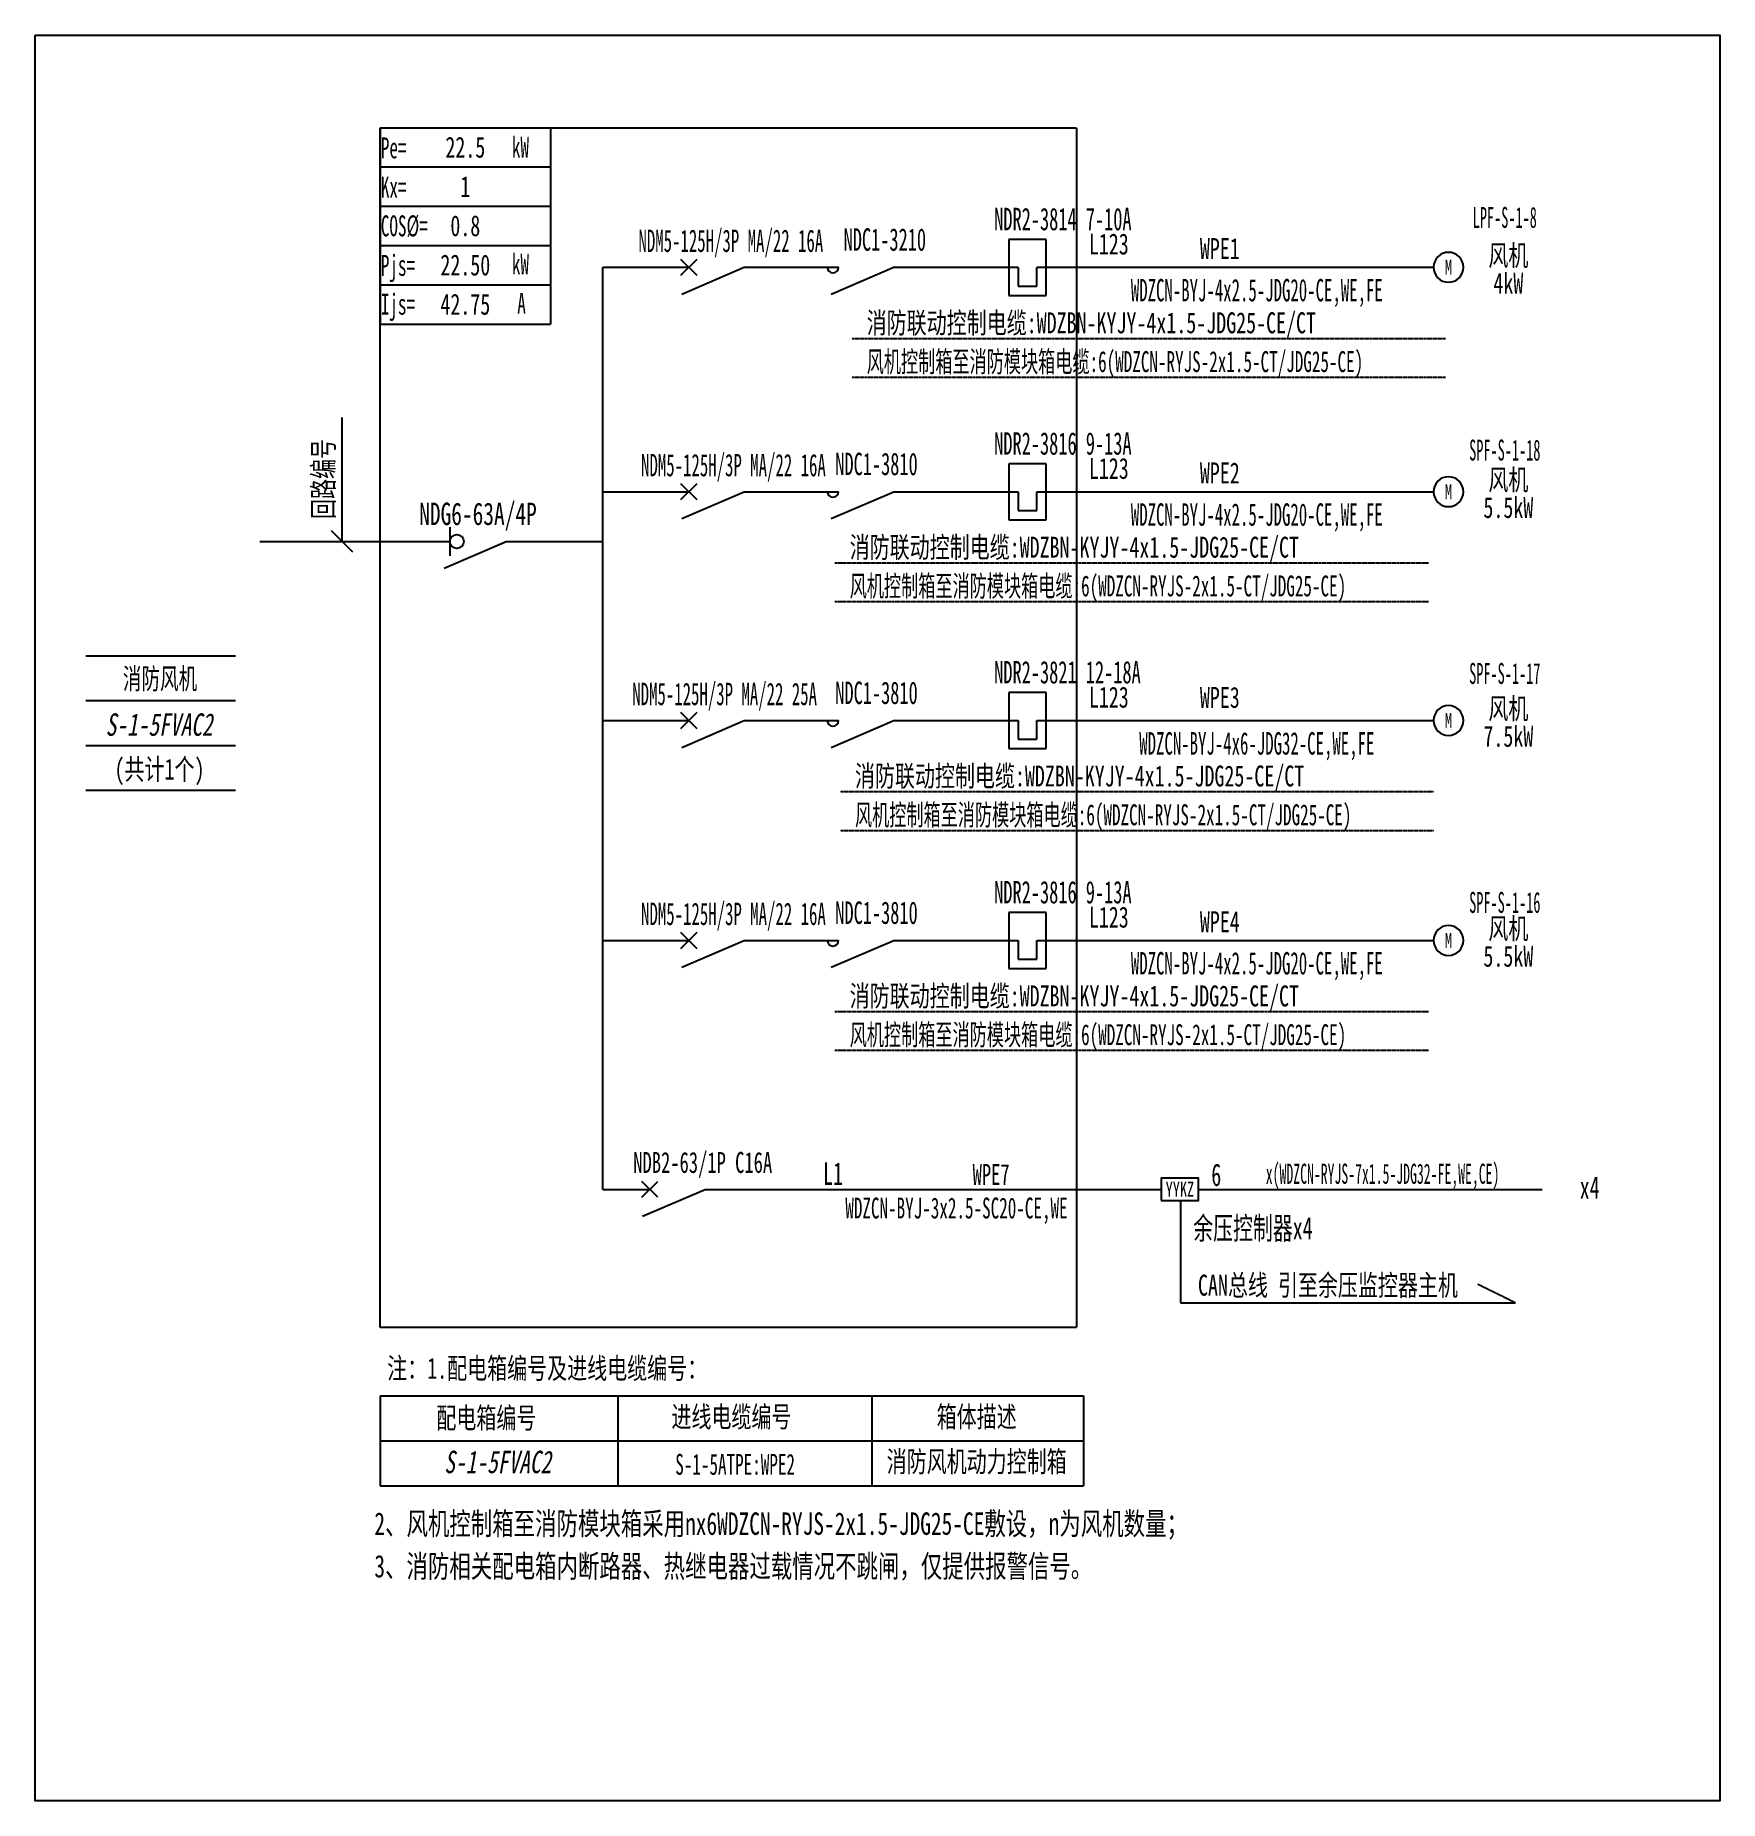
# Model space of a CAD drawing. Extents: x 328990 to 331454, y 325884 to 328468.
import ezdxf
from ezdxf.enums import TextEntityAlignment as Align

# ---------------------------------------------------------------- set-up
doc = ezdxf.new("R2010")
doc.units = 0
doc.header["$MEASUREMENT"] = 0
for name, pattern in [('DASH', [0.35, 0.25, -0.1]), ('DASHDOT', [1, 0.5, -0.25, 0, -0.25]), ('DASHED', [0.75, 0.5, -0.25])]:
    doc.linetypes.add(name, pattern=pattern)
for name, color, linetype in [('D_E_Eqpm(强电设备)', 100, 'Continuous'), ('D_E_Eqpm（强电设备）', 100, 'Continuous'), ('D_E_Text(强电文字)', 51, 'Continuous'), ('D_E_Text（强电文字）', 51, 'Continuous'), ('D_E_Wire(强电线缆)', 10, 'Continuous'), ('D_E_Wire（强电线缆）', 10, 'Continuous'), ('D_Em_Eqpm（消防设备）', 100, 'Continuous'), ('D_T_TableDim（表格尺寸）', 255, 'Continuous'), ('E_E_Text（强电文字）', 51, 'Continuous'), ('系统图', 220, 'Continuous')]:
    doc.layers.add(name, color=color, linetype=linetype)
doc.styles.add('$1$电气', font='', dxfattribs={"width": 0.7})
doc.styles.add('$1$电气箱', font='simhei.ttf', dxfattribs={"width": 0.8, "oblique": 10})
doc.styles.add('$3$电气', font='', dxfattribs={"width": 0.7})
doc.styles.add('电气', font='', dxfattribs={"width": 0.7})
doc.styles.add('电气箱', font='simhei.ttf', dxfattribs={"width": 0.8, "oblique": 10})
doc.styles.get('$1$电气').set_extended_font_data('SimSun')
doc.styles.get('$3$电气').set_extended_font_data('SimSun')
doc.styles.get('电气').set_extended_font_data('SimSun')

# ---------------------------------------------------------------- blocks, each defined once
blk = doc.blocks.new('A$C670F4C17')
at = {"layer": 'D_E_Wire（强电线缆）', "linetype": 'DASHDOT', "ltscale": 0.5}
blk.add_line((0, 0), (7936, 0), dxfattribs=at)
at = {"layer": 'D_E_Text（强电文字）', "style": '电气', "width": 0.7}
blk.add_text('消防联动控制电缆:WDZBN-KYJY-4x1.5-JDG25-CE/CT', height=280, dxfattribs=at).set_placement((198, 68))
blk = doc.blocks.new('A$C70CE04DF')
at = {"layer": 'D_E_Wire（强电线缆）', "linetype": 'DASHDOT', "ltscale": 0.5}
blk.add_line((0, 0), (7936, 0), dxfattribs=at)
at = {"layer": 'D_E_Text（强电文字）', "style": '电气', "width": 0.6}
blk.add_text('风机控制箱至消防模块箱电缆:6(WDZCN-RYJS-2x1.5-CT/JDG25-CE)', height=280, dxfattribs=at).set_placement((198, 68))
blk = doc.blocks.new('1')
at = {"layer": 'D_E_Eqpm(强电设备)'}
for p, q in [((-314387, 61832), (-314387, 61082)), ((-313887, 61832), (-314387, 61832)), ((-313887, 61082), (-313887, 61832)), ((-314262, 61457), (-314262, 61207)), ((-314012, 61207), (-314012, 61457)), ((-314262, 61207), (-314012, 61207)), ((-314387, 61082), (-313887, 61082))]:
    blk.add_line(p, q, dxfattribs=at)
blk = doc.blocks.new('电机')
at = {"layer": 'D_E_Eqpm（强电设备）'}
for start, end in [(90, 180), (180, 270), (0, 90), (270, 0)]:
    blk.add_arc((0, 0), 200, start, end, dxfattribs=at)
at = {"layer": 'D_E_Eqpm（强电设备）', "color": 51, "style": '电气', "width": 0.7}
blk.add_text('M', height=200, dxfattribs=at).set_placement((0, 0), align=Align.MIDDLE)

msp = doc.modelspace()

# ---------------------------------------------------------------- linework, layer by layer
at = {"linetype": 'DASHED'}
for p, q in [((329494.6, 326577, 0), (329494.6, 328332.8, 0)), ((329494.6, 328332.8, 0), (330513.3, 328332.8, 0)), ((330513.3, 328332.8, 0), (330513.3, 326577, 0)), ((330513.3, 326577, 0), (329494.6, 326577, 0))]:
    msp.add_line(p, q, dxfattribs=at)
at = {"layer": 'D_E_Eqpm(强电设备)', "color": 100}
for p, q in [((329934.5, 328116.9, 0), (329957.7, 328140.1, 0)), ((329957.7, 328116.9, 0), (329934.5, 328140.1, 0)), ((329957.7, 328140.1, 0), (329934.5, 328116.9, 0)), ((329934.5, 328140.1, 0), (329957.7, 328116.9, 0)), ((330028.2, 328128.5, 0), (329935.6, 328088.7, 0)), ((330247.1, 328128.5, 0), (330154.5, 328088.7, 0)), ((329934.5, 327788.5, 0), (329957.7, 327811.7, 0)), ((329957.7, 327788.5, 0), (329934.5, 327811.7, 0)), ((329957.7, 327811.7, 0), (329934.5, 327788.5, 0)), ((329934.5, 327811.7, 0), (329957.7, 327788.5, 0)), ((330028.2, 327800.1, 0), (329935.6, 327760.4, 0)), ((330247.1, 327800.1, 0), (330154.5, 327760.4, 0)), ((329934.5, 327453.6, 0), (329957.7, 327476.9, 0)), ((329957.7, 327453.6, 0), (329934.5, 327476.9, 0)), ((329957.7, 327476.9, 0), (329934.5, 327453.6, 0)), ((329934.5, 327476.9, 0), (329957.7, 327453.6, 0)), ((330028.2, 327465.2, 0), (329935.6, 327425.5, 0)), ((330247.1, 327465.2, 0), (330154.5, 327425.5, 0)), ((329934.5, 327131.8, 0), (329957.7, 327155, 0)), ((329957.7, 327131.8, 0), (329934.5, 327155, 0)), ((329957.7, 327155, 0), (329934.5, 327131.8, 0)), ((329934.5, 327155, 0), (329957.7, 327131.8, 0)), ((330028.2, 327143.4, 0), (329935.6, 327103.7, 0)), ((330247.1, 327143.4, 0), (330154.5, 327103.7, 0))]:
    msp.add_line(p, q, dxfattribs=at)
for centre in [(330156.8, 328128.5, 0), (330156.8, 327800.1, 0), (330156.8, 327465.2, 0), (330156.8, 327143.4, 0)]:
    msp.add_arc(centre, 8.21, 180, 0, dxfattribs=at)
at = {"layer": 'D_E_Eqpm（强电设备）'}
for p, q in [((329596.6, 327748, 0), (329596.6, 327706.4, 0)), ((329877.3, 326767.5, 0), (329900.6, 326790.7, 0)), ((329900.6, 326767.5, 0), (329877.3, 326790.7, 0)), ((329877.3, 326767.5, 0), (329900.6, 326790.7, 0)), ((329900.6, 326767.5, 0), (329877.3, 326790.7, 0)), ((329971, 326779.1, 0), (329878.4, 326739.4, 0)), ((329971, 326779.1, 0), (329878.4, 326739.4, 0))]:
    msp.add_line(p, q, dxfattribs=at)
at = {"layer": 'D_E_Eqpm（强电设备）', "color": 100}
msp.add_line((329588.2, 327688.4, 0), (329678.7, 327727.2, 0), dxfattribs=at)
at = {"layer": 'D_E_Eqpm（强电设备）'}
msp.add_circle((329606.7, 327727.2, 0), 10.1, dxfattribs=at)
at = {"layer": 'D_E_Text（强电文字）'}
for p, q in [((329494.6, 328332.8, 0), (329494.6, 328045.4, 0)), ((329494.6, 328332.8, 0), (329743.6, 328332.8, 0)), ((329743.6, 328332.8, 0), (329743.6, 328045.4, 0)), ((329494.6, 328275.3, 0), (329743.6, 328275.3, 0)), ((329494.6, 328217.8, 0), (329743.6, 328217.8, 0)), ((329494.6, 328160.4, 0), (329743.6, 328160.4, 0)), ((329494.6, 328102.9, 0), (329743.6, 328102.9, 0)), ((329494.6, 328045.4, 0), (329743.6, 328045.4, 0)), ((329439, 327727.2, 0), (329439, 327908.8, 0)), ((329454.5, 327711.7, 0), (329423.5, 327742.7, 0))]:
    msp.add_line(p, q, dxfattribs=at)
at = {"layer": 'D_E_Wire(强电线缆)', "color": 10}
for p, q in [((329820.1, 328128.5, 0), (329946.1, 328128.5, 0)), ((330028.2, 328128.5, 0), (330165, 328128.5, 0)), ((330247.1, 328128.5, 0), (330427.7, 328128.5, 0)), ((330455.1, 328128.5, 0), (331035.5, 328128.5, 0)), ((329820.1, 327800.1, 0), (329946.1, 327800.1, 0)), ((330028.2, 327800.1, 0), (330165, 327800.1, 0)), ((330247.1, 327800.1, 0), (330427.7, 327800.1, 0)), ((330455.1, 327800.1, 0), (331035.5, 327800.1, 0)), ((329820.1, 327465.2, 0), (329946.1, 327465.2, 0)), ((330028.2, 327465.2, 0), (330165, 327465.2, 0)), ((330247.1, 327465.2, 0), (330427.7, 327465.2, 0)), ((330455.1, 327465.2, 0), (331035.5, 327465.2, 0)), ((329820.1, 327143.4, 0), (329946.1, 327143.4, 0)), ((330028.2, 327143.4, 0), (330165, 327143.4, 0)), ((330247.1, 327143.4, 0), (330427.7, 327143.4, 0)), ((330455.1, 327143.4, 0), (331035.5, 327143.4, 0))]:
    msp.add_line(p, q, dxfattribs=at)
at = {"layer": 'D_E_Wire（强电线缆）'}
for p, q in [((329820.1, 326779.1, 0), (329820.1, 328128.5, 0)), ((329318.6, 327727.2, 0), (329596.6, 327727.2, 0)), ((329678.7, 327727.2, 0), (329820.1, 327727.2, 0)), ((329820.1, 326779.1, 0), (329889, 326779.1, 0)), ((329971, 326779.1, 0), (330637, 326779.1, 0)), ((330691.7, 326779.1, 0), (331194.7, 326779.1, 0))]:
    msp.add_line(p, q, dxfattribs=at)
at = {"layer": 'D_E_Wire（强电线缆）', "linetype": 'DASH'}
for p, q in [((330665.2, 326762.7, 0), (330665.2, 326613, 0)), ((331155.3, 326613, 0), (331100.3, 326640.1, 0)), ((330665.2, 326613, 0), (331155.3, 326613, 0))]:
    msp.add_line(p, q, dxfattribs=at)
at = {"layer": 'D_Em_Eqpm（消防设备）', "elevation": 0}
msp.add_lwpolyline([(330637, 326762.7), (330691.7, 326762.7), (330691.7, 326795.5), (330637, 326795.5)], close=True, dxfattribs=at)
at = {"layer": 'D_T_TableDim（表格尺寸）', "color": 255}
for p, q in [((329063.8, 327560.1, 0), (329282.7, 327560.1, 0)), ((329063.8, 327494.4, 0), (329282.7, 327494.4, 0)), ((329063.8, 327428.7, 0), (329282.7, 327428.7, 0)), ((329063.8, 327428.7, 0), (329282.7, 327428.7, 0)), ((329063.8, 327428.7, 0), (329282.7, 327428.7, 0)), ((329063.8, 327428.7, 0), (329282.7, 327428.7, 0)), ((329063.8, 327428.7, 0), (329282.7, 327428.7, 0)), ((329063.8, 327363.1, 0), (329282.7, 327363.1, 0))]:
    msp.add_line(p, q, dxfattribs=at)
at = {"layer": 'D_T_TableDim（表格尺寸）', "ltscale": 3.5}
for p, q in [((329494.6, 326476.8, 0), (330523.3, 326476.8, 0)), ((329494.6, 326476.8, 0), (329494.6, 326345.4, 0)), ((329842.4, 326476.8, 0), (329842.4, 326345.4, 0)), ((330213.7, 326476.8, 0), (330213.7, 326345.4, 0)), ((330523.3, 326476.8, 0), (330523.3, 326345.4, 0)), ((329494.6, 326411.1, 0), (330523.3, 326411.1, 0)), ((329494.6, 326411.1, 0), (330523.3, 326411.1, 0)), ((329842.4, 326411.1, 0), (329842.4, 326345.4, 0)), ((330213.7, 326411.1, 0), (330213.7, 326345.4, 0)), ((329494.6, 326345.4, 0), (330523.3, 326345.4, 0))]:
    msp.add_line(p, q, dxfattribs=at)
at = {"layer": '系统图', "ltscale": 9973.992009}
msp.add_lwpolyline([(328990, 328468), (331454.2, 328468), (331454.2, 325884.5), (328990, 325884.5)], close=True, dxfattribs=at)

# ---------------------------------------------------------------- block references
at = {"layer": 'D_E_Eqpm(强电设备)', "color": 100, "xscale": 0.1094531559527793, "yscale": 0.1094531559527793, "zscale": 0.1094531559527793}
for p in [(364824.7, 321401.7, 0), (364824.7, 321073.4, 0), (364824.7, 320738.5, 0), (364824.7, 320416.7, 0)]:
    msp.add_blockref('1', p, dxfattribs=at)
at = {"layer": 'D_E_Eqpm（强电设备）', "xscale": 0.1094531559527793, "yscale": 0.1094531559527793, "zscale": 0.1094531559527793}
for p in [(331057.4, 328128.5, 0), (331057.4, 327800.1, 0), (331057.4, 327465.2, 0), (331057.4, 327143.4, 0)]:
    msp.add_blockref('电机', p, dxfattribs=at)
at = {"layer": 'D_E_Wire（强电线缆）', "xscale": 0.1094531559527793, "yscale": 0.1094531559527793, "zscale": 0.1094531559527793}
for name, p in [('A$C670F4C17', (330184.6, 328024.5, 0)), ('A$C70CE04DF', (330184.6, 327967.7, 0)), ('A$C670F4C17', (330159.7, 327696.1, 0)), ('A$C70CE04DF', (330159.7, 327639.4, 0)), ('A$C670F4C17', (330167.4, 327361.3, 0)), ('A$C70CE04DF', (330167.4, 327304.5, 0)), ('A$C670F4C17', (330159.7, 327039.4, 0)), ('A$C70CE04DF', (330159.7, 326982.7, 0))]:
    msp.add_blockref(name, p, dxfattribs=at)

# ---------------------------------------------------------------- texts
at = {"layer": 'D_E_Text(强电文字)', "color": 51, "style": '电气'}
for s, height, width, p in [('NDR2-3814 7-10A', 32.836, 0.6, (330392.8, 328182.7, 0)), ('NDM5-125H/3P MA/22 16A', 32.836, 0.55, (329872.4, 328150.9, 0)), ('NDC1-3210', 32.84, 0.6, (330172.5, 328152.7, 0)), ('NDR2-3816 9-13A', 32.836, 0.6, (330392.8, 327854.3, 0)), ('NDM5-125H/3P MA/22 16A', 32.836, 0.55, (329876.2, 327822.6, 0)), ('NDC1-3810', 32.84, 0.6, (330160.3, 327824.3, 0)), ('NDR2-3821 12-18A', 32.836, 0.6, (330392.8, 327519.5, 0)), ('NDC1-3810', 32.84, 0.6, (330160.3, 327489.4, 0)), ('NDR2-3816 9-13A', 32.836, 0.6, (330392.8, 327197.6, 0)), ('NDM5-125H/3P MA/22 16A', 32.836, 0.55, (329876.2, 327165.9, 0)), ('NDC1-3810', 32.84, 0.6, (330160.3, 327167.6, 0))]:
    msp.add_text(s, height=height, dxfattribs=dict(at, width=width)).set_placement(p)
at = {"layer": 'D_E_Text(强电文字)', "color": 51, "style": '电气', "width": 0.55}
for s, p in [('WDZCN-BYJ-4x2.5-JDG20-CE,WE,FE', (330777, 328091.1, 0)), ('WDZCN-BYJ-4x2.5-JDG20-CE,WE,FE', (330777, 327762.7, 0)), ('WDZCN-BYJ-4x6-JDG32-CE,WE,FE', (330777, 327427.8, 0)), ('WDZCN-BYJ-4x2.5-JDG20-CE,WE,FE', (330777, 327106, 0))]:
    msp.add_text(s, height=32.836, dxfattribs=at).set_placement(p, align=Align.MIDDLE)
at = {"layer": 'D_E_Text(强电文字)', "color": 51, "style": '$3$电气', "width": 0.7}
msp.add_text('NDG6-63A/4P', height=32.836, dxfattribs=at).set_placement((329637.6, 327751.3, 0), align=Align.CENTER)
at = {"layer": 'D_E_Text(强电文字)', "color": 51, "true_color": 0xffff7f, "style": '电气', "width": 0.55}
msp.add_text('NDM5-125H/3P MA/22 25A', height=32.836, dxfattribs=at).set_placement((329863.3, 327487.7, 0))
at = {"layer": 'D_E_Text（强电文字）', "linetype": 'Continuous', "style": '电气', "width": 0.6}
for s, height, p in [('Pe=', 30.65, (329495.5, 328288, 0)), ('kW', 30.65, (329687.2, 328289.1, 0)), ('Kx=', 30.65, (329495.5, 328230.4, 0)), ('COS%%C=', 30.65, (329495.5, 328173.8, 0)), ('Pjs=', 30.65, (329495.5, 328116, 0)), ('kW', 30.65, (329687.2, 328118, 0)), ('Ijs=', 30.65, (329495.5, 328059.2, 0)), ('A', 30.6, (329695.1, 328060.5, 0))]:
    msp.add_text(s, height=height, dxfattribs=at).set_placement(p)
at = {"layer": 'D_E_Text（强电文字）'}
for s, style, width, p in [('LPF-S-1-8', '电气', 0.5, (331139.8, 328186.2, 0)), ('SPF-S-1-18', '电气', 0.5, (331139.8, 327845.7, 0)), ('SPF-S-1-17', '电气', 0.5, (331139.8, 327518.8, 0)), ('(共计1个)', '$1$电气', 0.7, (329171.7, 327378.7, 0)), ('SPF-S-1-16', '电气', 0.5, (331139.8, 327183.7, 0))]:
    msp.add_text(s, height=30.65, dxfattribs=dict(at, style=style, width=width)).set_placement(p, align=Align.CENTER)
at = {"layer": 'D_E_Text（强电文字）', "style": '电气', "width": 0.7}
for s, height, p in [('L123', 30.65, (330531.3, 328147.3, 0)), ('L123', 30.65, (330531.3, 327818.9, 0)), ('WPE2', 30.65, (330693.7, 327812.2, 0)), ('L123', 30.65, (330531.3, 327484.1, 0)), ('WPE3', 30.65, (330693.7, 327483.8, 0)), ('L123', 30.65, (330531.3, 327162.2, 0)), ('WPE4', 30.65, (330693.7, 327155.5, 0)), ('注：1.配电箱编号及进线电缆编号：', 30.647, (329504.8, 326502, 0)), (' 2、风机控制箱至消防模块箱采用nx6WDZCN-RYJS-2x1.5-JDG25-CE敷设，n为风机数量；', 32.836, (329470.4, 326273.5, 0)), (' 3、消防相关配电箱内断路器、热继电器过载情况不跳闸，仅提供报警信号。', 32.836, (329470.4, 326211.2, 0))]:
    msp.add_text(s, height=height, dxfattribs=at).set_placement(p)
at = {"layer": 'D_E_Text（强电文字）', "color": 51, "style": '电气', "width": 0.7}
msp.add_text('WPE1', height=30.65, dxfattribs=at).set_placement((330693.7, 328140.6, 0))
at = {"layer": 'D_E_Text（强电文字）'}
for s, height, style, width, p in [('风机', 30.65, '电气', 0.7, (331145, 328146.5, 0)), ('4kW', 30.65, '电气', 0.7, (331145, 328105.8, 0)), ('风机', 30.65, '电气', 0.7, (331145, 327818.2, 0)), ('5.5kW', 30.65, '电气', 0.7, (331145, 327777.4, 0)), ('消防风机', 30.65, '$1$电气', 0.65, (329172.4, 327527.1, 0)), ('风机', 30.65, '电气', 0.7, (331145, 327483.3, 0)), ('7.5kW', 30.65, '电气', 0.7, (331145, 327442.6, 0)), ('风机', 30.65, '电气', 0.7, (331145, 327161.4, 0)), ('5.5kW', 30.65, '电气', 0.7, (331145, 327120.7, 0)), ('NDB2-63/1P C16A', 30.647, '电气', 0.65, (329966.4, 326816, 0)), ('WDZCN-BYJ-3x2.5-SC20-CE,WE', 30.647, '电气', 0.6, (330337.6, 326748.1, 0)), ('CAN总线 引至余压监控器主机', 30.647, '电气', 0.7, (330881.1, 326639.7, 0)), ('配电箱编号', 30.65, '电气', 0.7, (329649.8, 326445.3, 0)), ('进线电缆编号', 30.65, '电气', 0.7, (330008.4, 326447, 0)), ('箱体描述', 30.65, '电气', 0.7, (330367.2, 326447, 0)), ('S-1-5ATPE:WPE2', 30.647, '电气', 0.6, (330013.8, 326376.7, 0)), ('消防风机动力控制箱', 30.65, '电气', 0.7, (330367.2, 326381.3, 0))]:
    msp.add_text(s, height=height, dxfattribs=dict(at, style=style, width=width)).set_placement(p, align=Align.MIDDLE)
at = {"layer": 'D_E_Text（强电文字）', "style": '$3$电气', "width": 0.7}
msp.add_text('回路编号', height=30.65, rotation=90, dxfattribs=at).set_placement((329426.6, 327760.2, 0))
at = {"layer": 'D_E_Text（强电文字）', "oblique": 10, "width": 0.7}
for style, p in [('$1$电气箱', (329171.1, 327459.3, 0)), ('电气箱', (329666.5, 326380.2, 0))]:
    msp.add_text('S-1-5FVAC2', height=32.84, dxfattribs=dict(at, style=style)).set_placement(p, align=Align.MIDDLE)
at = {"layer": 'D_E_Text（强电文字）', "color": 51, "style": '电气', "width": 0.5}
msp.add_text('x(WDZCN-RYJS-7x1.5-JDG32-FE,WE,CE)', height=29.552, dxfattribs=at).set_placement((330961, 326787.2, 0), align=Align.CENTER)
at = {"layer": 'D_E_Text（强电文字）', "width": 248.983, "attachment_point": 5, "style": '电气'}
for s, insert, char_height in [('22.5', (329619.1, 328304, 0), 30.65), ('1', (329619.1, 328246.6, 0), 30.6), ('0.8', (329619.1, 328189.1, 0), 30.65), ('{\\C200;22.50}', (329619.1, 328131.6, 0), 30.647), ('{\\C200;42.75}', (329619.1, 328074.2, 0), 30.647)]:
    msp.add_mtext(s, dxfattribs=dict(at, insert=insert, char_height=char_height))
at = {"layer": 'D_Em_Eqpm（消防设备）', "color": 51, "style": '电气', "width": 0.7}
msp.add_text('YYKZ', height=21.89, dxfattribs=at).set_placement((330664.5, 326768.4, 0), align=Align.CENTER)
at = {"layer": 'E_E_Text（强电文字）', "linetype": 'Continuous', "style": '电气', "width": 0.65}
for s, height, p in [('L1', 32.84, (330142.6, 326785.7, 0)), ('6', 32.8, (330710.5, 326784, 0)), ('x4', 32.84, (331249.4, 326765.4, 0)), ('余压控制器x4', 32.84, (330684, 326705.9, 0))]:
    msp.add_text(s, height=height, dxfattribs=at).set_placement(p)
msp.add_text('WPE7', height=30.65, dxfattribs=at).set_placement((330388.3, 326785.7, 0), align=Align.CENTER)

doc.saveas('drawing.dxf')
